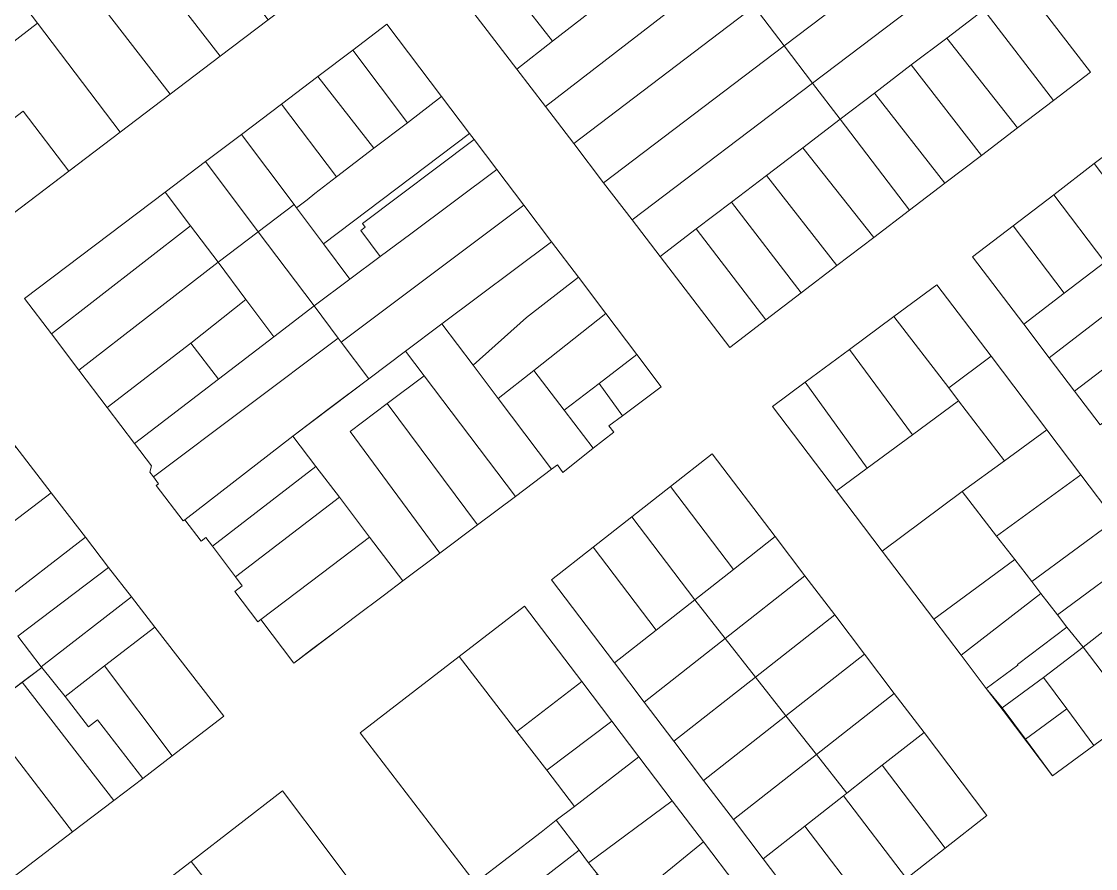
# Model space of a CAD drawing. Header units: metres. Extents: x 3873 to 16340, y -5213 to 3289.
# Drawn here: x 4145.4 to 4429, y 757.2 to 981 of the extents above; entities that cross this region are included whole.
import ezdxf

# ---------------------------------------------------------------- set-up
doc = ezdxf.new("R2010")
doc.units = ezdxf.units.M
doc.layers.add('CONTEXTO-MANZANAS', color=8, linetype='Continuous', lineweight=0, plot=False)
doc.layers.add('CONTEXTO-PARCELAS', color=9, linetype='Continuous', lineweight=0, plot=False)

msp = doc.modelspace()

# ---------------------------------------------------------------- linework, layer by layer
at = {"layer": 'CONTEXTO-MANZANAS'}
for points in [[(4167.75, 1077.2), (4175.29, 1067.35), (4187.04, 1051.95), (4192.38, 1044.98), (4197.85, 1037.82), (4229.75, 996.04), (4219.91, 988.57), (4210.5, 981.42), (4197.85, 971.79), (4184.66, 961.76), (4171.41, 951.7), (4134.25, 923.51)], [(4409.35, 991.51), (4427.72, 967.57), (4417.97, 960.13), (4408.44, 952.88), (4398.88, 945.6), (4389.25, 938.26), (4379.91, 931.1), (4370.47, 923.88), (4360.75, 916.48), (4351.28, 909.26), (4341.95, 902.13), (4332.41, 894.85), (4314.03, 918.88), (4306.63, 928.57), (4299.13, 938.38), (4291.22, 948.76), (4283.78, 958.48), (4276.19, 968.42), (4257.88, 992.35)], [(4241.88, 980.23), (4256.32, 961.17), (4263.72, 951.38), (4264.91, 949.79), (4270.91, 941.85), (4278.07, 932.42), (4285.38, 922.76), (4292.47, 913.38), (4299.72, 903.79), (4307.91, 892.98), (4314.35, 884.48), (4304.13, 876.79), (4300.53, 874.1), (4301.82, 872.45), (4296.35, 868.23), (4288.38, 861.82), (4286.94, 863.88), (4285.38, 862.7), (4275.82, 855.51), (4265.85, 848.01), (4255.88, 840.51), (4246.1, 833.17), (4241.24, 829.51), (4233.25, 823.5), (4229.85, 820.95), (4221.97, 815.01), (4217.27, 811.47), (4208.63, 822.97), (4207.82, 822.35), (4201.72, 830.38), (4203.69, 831.88), (4201.94, 834.23), (4195.79, 842.35), (4194.07, 844.63), (4192.85, 843.7), (4188.5, 849.35), (4188.1, 849.04), (4180.94, 858.38), (4181.57, 858.85), (4180.22, 860.63), (4179.25, 861.88), (4179.69, 863.54), (4175.22, 869.45), (4167.97, 879.01), (4160.53, 888.84), (4153.29, 898.41), (4146.19, 907.79), (4183.32, 935.92), (4193.94, 943.95), (4203.44, 951.13), (4214.04, 959.17), (4223.63, 966.45), (4232.85, 973.42), (4241.88, 980.23)], [(4430.22, 874.42), (4423.5, 883.26), (4416.78, 892.13), (4410.07, 901.01), (4396.57, 918.79), (4407.28, 927.01), (4418, 935.2), (4428.72, 943.42), (4439.32, 951.51)], [(4387.16, 911.38), (4401.44, 892.54), (4416.16, 873.13), (4425.19, 861.23), (4434.25, 849.26), (4440.94, 840.42), (4447.66, 831.57), (4461.13, 813.76), (4450.57, 805.95), (4439.41, 797.7), (4428.57, 789.7), (4417.69, 781.67), (4404.6, 798.95), (4400.18, 804.77), (4393.52, 813.56), (4386.35, 823.04), (4372.72, 841.04), (4360.63, 856.98), (4343.72, 879.29), (4352.32, 885.67), (4364.03, 894.35), (4375.78, 903.07), (4387.16, 911.38)], [(4110.24, 880.33), (4125.65, 892.2), (4143.87, 868.56), (4153.22, 856.45), (4162.29, 844.73), (4168.33, 836.75), (4174.47, 828.95), (4180.63, 820.98), (4198.79, 797.45), (4185.13, 786.92), (4177.38, 780.95), (4169.75, 775.13), (4158.88, 766.92), (4143.1, 754.85)], [(4327.79, 866.78), (4344.42, 844.88), (4352.28, 834.53), (4360.15, 824.17), (4368.01, 813.82), (4375.88, 803.46), (4383.74, 793.11), (4400.37, 771.21), (4389.36, 762.56), (4379.14, 754.53), (4368.91, 746.5), (4357.9, 737.85), (4341.27, 759.76), (4333.4, 770.11), (4325.54, 780.47), (4317.67, 790.82), (4309.81, 801.17), (4301.95, 811.53), (4285.32, 833.43), (4296.33, 842.08), (4306.55, 850.1), (4316.78, 858.13), (4327.79, 866.78)], [(4278.22, 826.54), (4293.35, 806.6), (4301.32, 796.1), (4308.44, 786.7), (4317.25, 775.1), (4325.5, 764.2), (4334.07, 752.92), (4350.75, 730.92), (4339.66, 722.35), (4307.85, 697.82), (4301.57, 706.04), (4296.25, 712.95), (4290.78, 720.04), (4282.28, 731.17), (4275.82, 739.57), (4271.28, 745.49), (4265.22, 753.39), (4234.82, 793.04), (4260.94, 813.2), (4278.22, 826.54)], [(4190.22, 759.07), (4214.35, 777.7), (4226.38, 761.7), (4232.38, 753.7)], [(4178.04, 749.7), (4190.22, 759.07)]]:
    msp.add_lwpolyline(points, dxfattribs=at)
at = {"layer": 'CONTEXTO-PARCELAS'}
for points in [[(4197.85, 971.79), (4165.57, 1013.54), (4178.75, 1023.48), (4210.5, 981.42), (4197.85, 971.79)], [(4197.85, 971.79), (4165.57, 1013.54), (4178.75, 1023.48), (4210.5, 981.42), (4197.85, 971.79)], [(4346.78, 974.54), (4338.88, 984.92), (4386.47, 1021.23), (4394.53, 1010.76), (4346.78, 974.54)], [(4346.78, 974.54), (4338.88, 984.92), (4386.47, 1021.23), (4394.53, 1010.76), (4346.78, 974.54)], [(4153.82, 1004.73), (4165.57, 1013.54), (4197.85, 971.79), (4184.66, 961.76), (4152.32, 1003.6), (4153.82, 1004.73)], [(4153.82, 1004.73), (4165.57, 1013.54), (4197.85, 971.79), (4184.66, 961.76), (4152.32, 1003.6), (4153.82, 1004.73)], [(4346.78, 974.54), (4394.53, 1010.76), (4402.1, 1000.95), (4354.28, 964.7), (4346.78, 974.54)], [(4346.78, 974.54), (4394.53, 1010.76), (4402.1, 1000.95), (4354.28, 964.7), (4346.78, 974.54)], [(4267.16, 999.45), (4277, 1006.95), (4295.28, 983.26), (4285.63, 975.76), (4267.16, 999.45)], [(4267.16, 999.45), (4277, 1006.95), (4295.28, 983.26), (4285.63, 975.76), (4267.16, 999.45)], [(4285.63, 975.76), (4295.28, 983.26), (4304.66, 990.57), (4313.94, 997.6), (4323.47, 1004.82), (4331.1, 995.13), (4283.78, 958.48), (4276.19, 968.42), (4285.63, 975.76)], [(4285.63, 975.76), (4295.28, 983.26), (4304.66, 990.57), (4313.94, 997.6), (4323.47, 1004.82), (4331.1, 995.13), (4283.78, 958.48), (4276.19, 968.42), (4285.63, 975.76)], [(4139.5, 993.88), (4152.32, 1003.6), (4184.66, 961.76), (4171.41, 951.7), (4149.6, 980.54), (4145.15, 986.42), (4139.5, 993.88)], [(4139.5, 993.88), (4152.32, 1003.6), (4184.66, 961.76), (4171.41, 951.7), (4149.6, 980.54), (4145.15, 986.42), (4139.5, 993.88)], [(4257.88, 992.35), (4267.16, 999.45), (4285.63, 975.76), (4276.19, 968.42), (4257.88, 992.35)], [(4257.88, 992.35), (4267.16, 999.45), (4285.63, 975.76), (4276.19, 968.42), (4257.88, 992.35)], [(4402.1, 1000.95), (4409.35, 991.51), (4399.53, 984.04), (4389.75, 976.6), (4380.35, 969.48), (4370.63, 962.04), (4361.6, 955.13), (4354.28, 964.7), (4402.1, 1000.95)], [(4402.1, 1000.95), (4409.35, 991.51), (4399.53, 984.04), (4389.75, 976.6), (4380.35, 969.48), (4370.63, 962.04), (4361.6, 955.13), (4354.28, 964.7), (4402.1, 1000.95)], [(4283.78, 958.48), (4331.1, 995.13), (4338.88, 984.92), (4291.22, 948.76), (4283.78, 958.48)], [(4283.78, 958.48), (4331.1, 995.13), (4338.88, 984.92), (4291.22, 948.76), (4283.78, 958.48)], [(4399.53, 984.04), (4409.35, 991.51), (4427.72, 967.57), (4417.97, 960.13), (4399.53, 984.04)], [(4399.53, 984.04), (4409.35, 991.51), (4427.72, 967.57), (4417.97, 960.13), (4399.53, 984.04)], [(4132.01, 976.36), (4145.15, 986.42), (4149.6, 980.54), (4112.5, 951.95), (4107.52, 958.46), (4121.78, 969.62), (4131.49, 977.05), (4132.01, 976.36)], [(4132.01, 976.36), (4145.15, 986.42), (4149.6, 980.54), (4112.5, 951.95), (4107.52, 958.46), (4121.78, 969.62), (4131.49, 977.05), (4132.01, 976.36)], [(4299.13, 938.38), (4291.22, 948.76), (4338.88, 984.92), (4346.78, 974.54), (4299.13, 938.38)], [(4299.13, 938.38), (4291.22, 948.76), (4338.88, 984.92), (4346.78, 974.54), (4299.13, 938.38)], [(4408.44, 952.88), (4389.75, 976.6), (4399.53, 984.04), (4417.97, 960.13), (4408.44, 952.88)], [(4408.44, 952.88), (4389.75, 976.6), (4399.53, 984.04), (4417.97, 960.13), (4408.44, 952.88)], [(4122.22, 939.24), (4112.5, 951.95), (4149.6, 980.54), (4171.41, 951.7), (4157.87, 941.42), (4145.83, 957.29), (4122.22, 939.24)], [(4122.22, 939.24), (4112.5, 951.95), (4149.6, 980.54), (4171.41, 951.7), (4157.87, 941.42), (4145.83, 957.29), (4122.22, 939.24)], [(4247.28, 954.23), (4232.85, 973.42), (4241.88, 980.23), (4256.32, 961.17), (4247.28, 954.23)], [(4247.28, 954.23), (4232.85, 973.42), (4241.88, 980.23), (4256.32, 961.17), (4247.28, 954.23)], [(4247.28, 954.23), (4232.85, 973.42), (4241.88, 980.23), (4256.32, 961.17), (4247.28, 954.23)], [(4398.88, 945.6), (4380.35, 969.48), (4389.75, 976.6), (4408.44, 952.88), (4398.88, 945.6)], [(4398.88, 945.6), (4380.35, 969.48), (4389.75, 976.6), (4408.44, 952.88), (4398.88, 945.6)], [(4238.44, 947.48), (4223.63, 966.45), (4232.85, 973.42), (4247.28, 954.23), (4238.44, 947.48)], [(4238.44, 947.48), (4223.63, 966.45), (4232.85, 973.42), (4247.28, 954.23), (4238.44, 947.48)], [(4238.44, 947.48), (4223.63, 966.45), (4232.85, 973.42), (4247.28, 954.23), (4238.44, 947.48)], [(4299.13, 938.38), (4346.78, 974.54), (4354.28, 964.7), (4306.63, 928.57), (4299.13, 938.38)], [(4299.13, 938.38), (4346.78, 974.54), (4354.28, 964.7), (4306.63, 928.57), (4299.13, 938.38)], [(4389.25, 938.26), (4370.63, 962.04), (4380.35, 969.48), (4398.88, 945.6), (4389.25, 938.26)], [(4389.25, 938.26), (4370.63, 962.04), (4380.35, 969.48), (4398.88, 945.6), (4389.25, 938.26)], [(4228.57, 939.92), (4214.04, 959.17), (4223.63, 966.45), (4238.44, 947.48), (4228.57, 939.92)], [(4228.57, 939.92), (4214.04, 959.17), (4223.63, 966.45), (4238.44, 947.48), (4228.57, 939.92)], [(4228.57, 939.92), (4214.04, 959.17), (4223.63, 966.45), (4238.44, 947.48), (4228.57, 939.92)], [(4306.63, 928.57), (4354.28, 964.7), (4361.6, 955.13), (4351.69, 947.6), (4342.1, 940.29), (4332.88, 933.26), (4323.58, 926.17), (4314.03, 918.88), (4306.63, 928.57)], [(4306.63, 928.57), (4354.28, 964.7), (4361.6, 955.13), (4351.69, 947.6), (4342.1, 940.29), (4332.88, 933.26), (4323.58, 926.17), (4314.03, 918.88), (4306.63, 928.57)], [(4361.6, 955.13), (4370.63, 962.04), (4389.25, 938.26), (4379.91, 931.1), (4361.6, 955.13)], [(4361.6, 955.13), (4370.63, 962.04), (4389.25, 938.26), (4379.91, 931.1), (4361.6, 955.13)], [(4217.97, 931.76), (4217.35, 932.6), (4203.44, 951.13), (4214.04, 959.17), (4228.57, 939.92), (4222.88, 935.57), (4220.79, 933.88), (4217.97, 931.76)], [(4217.97, 931.76), (4217.35, 932.6), (4203.44, 951.13), (4214.04, 959.17), (4228.57, 939.92), (4222.88, 935.57), (4220.79, 933.88), (4217.97, 931.76)], [(4217.97, 931.76), (4217.35, 932.6), (4203.44, 951.13), (4214.04, 959.17), (4228.57, 939.92), (4222.88, 935.57), (4220.79, 933.88), (4217.97, 931.76)], [(4228.57, 939.92), (4238.44, 947.48), (4247.28, 954.23), (4256.32, 961.17), (4263.72, 951.38), (4225.1, 922.26), (4217.97, 931.76), (4220.79, 933.88), (4222.88, 935.57), (4228.57, 939.92)], [(4228.57, 939.92), (4238.44, 947.48), (4247.28, 954.23), (4256.32, 961.17), (4263.72, 951.38), (4225.1, 922.26), (4217.97, 931.76), (4220.79, 933.88), (4222.88, 935.57), (4228.57, 939.92)], [(4228.57, 939.92), (4238.44, 947.48), (4247.28, 954.23), (4256.32, 961.17), (4263.72, 951.38), (4225.1, 922.26), (4217.97, 931.76), (4220.79, 933.88), (4222.88, 935.57), (4228.57, 939.92)], [(4145.83, 957.29), (4157.87, 941.42), (4134.25, 923.51), (4122.22, 939.24), (4145.83, 957.29)], [(4145.83, 957.29), (4157.87, 941.42), (4134.25, 923.51), (4122.22, 939.24), (4145.83, 957.29)], [(4351.69, 947.6), (4361.6, 955.13), (4379.91, 931.1), (4370.47, 923.88), (4351.69, 947.6)], [(4351.69, 947.6), (4361.6, 955.13), (4379.91, 931.1), (4370.47, 923.88), (4351.69, 947.6)], [(4207.85, 925.42), (4193.94, 943.95), (4203.44, 951.13), (4217.35, 932.6), (4207.85, 925.42)], [(4207.85, 925.42), (4193.94, 943.95), (4203.44, 951.13), (4217.35, 932.6), (4207.85, 925.42)], [(4207.85, 925.42), (4193.94, 943.95), (4203.44, 951.13), (4217.35, 932.6), (4207.85, 925.42)], [(4225.1, 922.26), (4263.72, 951.38), (4264.91, 949.79), (4235.44, 927.57), (4236.13, 926.63), (4234.97, 925.76), (4240.1, 918.88), (4232.1, 912.88), (4225.1, 922.26)], [(4225.1, 922.26), (4263.72, 951.38), (4264.91, 949.79), (4235.44, 927.57), (4236.13, 926.63), (4234.97, 925.76), (4240.1, 918.88), (4232.1, 912.88), (4225.1, 922.26)], [(4225.1, 922.26), (4263.72, 951.38), (4264.91, 949.79), (4235.44, 927.57), (4236.13, 926.63), (4234.97, 925.76), (4240.1, 918.88), (4232.1, 912.88), (4225.1, 922.26)], [(4428.72, 943.42), (4439.32, 951.51), (4452.75, 933.67), (4442.22, 925.6), (4428.72, 943.42)], [(4428.72, 943.42), (4439.32, 951.51), (4452.75, 933.67), (4442.22, 925.6), (4428.72, 943.42)], [(4428.72, 943.42), (4439.32, 951.51), (4452.75, 933.67), (4442.22, 925.6), (4428.72, 943.42)], [(4236.13, 926.63), (4235.44, 927.57), (4264.91, 949.79), (4270.91, 941.85), (4248.16, 924.88), (4240.1, 918.88), (4234.97, 925.76), (4236.13, 926.63)], [(4236.13, 926.63), (4235.44, 927.57), (4264.91, 949.79), (4270.91, 941.85), (4248.16, 924.88), (4240.1, 918.88), (4234.97, 925.76), (4236.13, 926.63)], [(4236.13, 926.63), (4235.44, 927.57), (4264.91, 949.79), (4270.91, 941.85), (4248.16, 924.88), (4240.1, 918.88), (4234.97, 925.76), (4236.13, 926.63)], [(4342.1, 940.29), (4351.69, 947.6), (4370.47, 923.88), (4360.75, 916.48), (4342.1, 940.29)], [(4342.1, 940.29), (4351.69, 947.6), (4370.47, 923.88), (4360.75, 916.48), (4342.1, 940.29)], [(4197.29, 917.42), (4190.05, 926.99), (4183.32, 935.92), (4193.94, 943.95), (4207.85, 925.42), (4197.29, 917.42)], [(4197.29, 917.42), (4190.05, 926.99), (4183.32, 935.92), (4193.94, 943.95), (4207.85, 925.42), (4197.29, 917.42)], [(4197.29, 917.42), (4190.05, 926.99), (4183.32, 935.92), (4193.94, 943.95), (4207.85, 925.42), (4197.29, 917.42)], [(4229.04, 897.29), (4222.63, 905.82), (4232.1, 912.88), (4240.1, 918.88), (4248.16, 924.88), (4270.91, 941.85), (4278.07, 932.42), (4229.82, 896.26), (4229.04, 897.29)], [(4229.04, 897.29), (4222.63, 905.82), (4232.1, 912.88), (4240.1, 918.88), (4248.16, 924.88), (4270.91, 941.85), (4278.07, 932.42), (4229.82, 896.26), (4229.04, 897.29)], [(4229.04, 897.29), (4222.63, 905.82), (4232.1, 912.88), (4240.1, 918.88), (4248.16, 924.88), (4270.91, 941.85), (4278.07, 932.42), (4229.82, 896.26), (4229.04, 897.29)], [(4418, 935.2), (4428.72, 943.42), (4442.22, 925.6), (4431.5, 917.38), (4418, 935.2)], [(4418, 935.2), (4428.72, 943.42), (4442.22, 925.6), (4431.5, 917.38), (4418, 935.2)], [(4418, 935.2), (4428.72, 943.42), (4442.22, 925.6), (4431.5, 917.38), (4418, 935.2)], [(4332.88, 933.26), (4342.1, 940.29), (4360.75, 916.48), (4351.28, 909.26), (4332.88, 933.26)], [(4332.88, 933.26), (4342.1, 940.29), (4360.75, 916.48), (4351.28, 909.26), (4332.88, 933.26)], [(4190.05, 926.99), (4153.29, 898.41), (4146.19, 907.79), (4183.32, 935.92), (4190.05, 926.99)], [(4190.05, 926.99), (4153.29, 898.41), (4146.19, 907.79), (4183.32, 935.92), (4190.05, 926.99)], [(4190.05, 926.99), (4153.29, 898.41), (4146.19, 907.79), (4183.32, 935.92), (4190.05, 926.99)], [(4323.58, 926.17), (4332.88, 933.26), (4351.28, 909.26), (4341.95, 902.13), (4323.58, 926.17)], [(4323.58, 926.17), (4332.88, 933.26), (4351.28, 909.26), (4341.95, 902.13), (4323.58, 926.17)], [(4407.28, 927.01), (4418, 935.2), (4431.5, 917.38), (4420.78, 909.2), (4407.28, 927.01)], [(4407.28, 927.01), (4418, 935.2), (4431.5, 917.38), (4420.78, 909.2), (4407.28, 927.01)], [(4407.28, 927.01), (4418, 935.2), (4431.5, 917.38), (4420.78, 909.2), (4407.28, 927.01)], [(4222.63, 905.82), (4207.85, 925.42), (4217.35, 932.6), (4217.97, 931.76), (4225.1, 922.26), (4232.1, 912.88), (4222.63, 905.82)], [(4222.63, 905.82), (4207.85, 925.42), (4217.35, 932.6), (4217.97, 931.76), (4225.1, 922.26), (4232.1, 912.88), (4222.63, 905.82)], [(4222.63, 905.82), (4207.85, 925.42), (4217.35, 932.6), (4217.97, 931.76), (4225.1, 922.26), (4232.1, 912.88), (4222.63, 905.82)], [(4285.38, 922.76), (4256.41, 901.07), (4246.82, 893.85), (4237.1, 886.57), (4229.82, 896.26), (4278.07, 932.42), (4285.38, 922.76)], [(4285.38, 922.76), (4256.41, 901.07), (4246.82, 893.85), (4237.1, 886.57), (4229.82, 896.26), (4278.07, 932.42), (4285.38, 922.76)], [(4285.38, 922.76), (4256.41, 901.07), (4246.82, 893.85), (4237.1, 886.57), (4229.82, 896.26), (4278.07, 932.42), (4285.38, 922.76)], [(4197.29, 917.42), (4160.53, 888.84), (4153.29, 898.41), (4190.05, 926.99), (4197.29, 917.42)], [(4197.29, 917.42), (4160.53, 888.84), (4153.29, 898.41), (4190.05, 926.99), (4197.29, 917.42)], [(4197.29, 917.42), (4160.53, 888.84), (4153.29, 898.41), (4190.05, 926.99), (4197.29, 917.42)], [(4212.03, 897.69), (4204.66, 907.55), (4197.29, 917.42), (4207.85, 925.42), (4222.63, 905.82), (4212.03, 897.69)], [(4212.03, 897.69), (4204.66, 907.55), (4197.29, 917.42), (4207.85, 925.42), (4222.63, 905.82), (4212.03, 897.69)], [(4212.03, 897.69), (4204.66, 907.55), (4197.29, 917.42), (4207.85, 925.42), (4222.63, 905.82), (4212.03, 897.69)], [(4314.03, 918.88), (4323.58, 926.17), (4341.95, 902.13), (4332.41, 894.85), (4314.03, 918.88)], [(4314.03, 918.88), (4323.58, 926.17), (4341.95, 902.13), (4332.41, 894.85), (4314.03, 918.88)], [(4396.57, 918.79), (4407.28, 927.01), (4420.78, 909.2), (4410.07, 901.01), (4396.57, 918.79)], [(4396.57, 918.79), (4407.28, 927.01), (4420.78, 909.2), (4410.07, 901.01), (4396.57, 918.79)], [(4396.57, 918.79), (4407.28, 927.01), (4420.78, 909.2), (4410.07, 901.01), (4396.57, 918.79)], [(4256.41, 901.07), (4285.38, 922.76), (4292.47, 913.38), (4278.75, 902.79), (4264.63, 890.2), (4256.41, 901.07)], [(4256.41, 901.07), (4285.38, 922.76), (4292.47, 913.38), (4278.75, 902.79), (4264.63, 890.2), (4256.41, 901.07)], [(4256.41, 901.07), (4285.38, 922.76), (4292.47, 913.38), (4278.75, 902.79), (4264.63, 890.2), (4256.41, 901.07)], [(4167.97, 879.01), (4160.53, 888.84), (4197.29, 917.42), (4204.66, 907.55), (4190.07, 895.95), (4167.97, 879.01)], [(4167.97, 879.01), (4160.53, 888.84), (4197.29, 917.42), (4204.66, 907.55), (4190.07, 895.95), (4167.97, 879.01)], [(4167.97, 879.01), (4160.53, 888.84), (4197.29, 917.42), (4204.66, 907.55), (4190.07, 895.95), (4167.97, 879.01)], [(4416.78, 892.13), (4410.07, 901.01), (4420.78, 909.2), (4431.5, 917.38), (4438.22, 908.54), (4416.78, 892.13)], [(4416.78, 892.13), (4410.07, 901.01), (4420.78, 909.2), (4431.5, 917.38), (4438.22, 908.54), (4416.78, 892.13)], [(4416.78, 892.13), (4410.07, 901.01), (4420.78, 909.2), (4431.5, 917.38), (4438.22, 908.54), (4416.78, 892.13)], [(4271.28, 881.35), (4264.63, 890.2), (4278.75, 902.79), (4292.47, 913.38), (4299.72, 903.79), (4280.69, 888.76), (4271.28, 881.35)], [(4271.28, 881.35), (4264.63, 890.2), (4278.75, 902.79), (4292.47, 913.38), (4299.72, 903.79), (4280.69, 888.76), (4271.28, 881.35)], [(4271.28, 881.35), (4264.63, 890.2), (4278.75, 902.79), (4292.47, 913.38), (4299.72, 903.79), (4280.69, 888.76), (4271.28, 881.35)], [(4375.78, 903.07), (4387.16, 911.38), (4401.44, 892.54), (4390.25, 884.2), (4375.78, 903.07)], [(4375.78, 903.07), (4387.16, 911.38), (4401.44, 892.54), (4390.25, 884.2), (4375.78, 903.07)], [(4416.78, 892.13), (4438.22, 908.54), (4444.94, 899.67), (4423.5, 883.26), (4416.78, 892.13)], [(4416.78, 892.13), (4438.22, 908.54), (4444.94, 899.67), (4423.5, 883.26), (4416.78, 892.13)], [(4416.78, 892.13), (4438.22, 908.54), (4444.94, 899.67), (4423.5, 883.26), (4416.78, 892.13)], [(4180.22, 860.63), (4179.25, 861.88), (4179.69, 863.54), (4175.22, 869.45), (4197.44, 886.48), (4212.03, 897.69), (4222.63, 905.82), (4229.04, 897.29), (4180.22, 860.63)], [(4180.22, 860.63), (4179.25, 861.88), (4179.69, 863.54), (4175.22, 869.45), (4197.44, 886.48), (4212.03, 897.69), (4222.63, 905.82), (4229.04, 897.29), (4180.22, 860.63)], [(4180.22, 860.63), (4179.25, 861.88), (4179.69, 863.54), (4175.22, 869.45), (4197.44, 886.48), (4212.03, 897.69), (4222.63, 905.82), (4229.04, 897.29), (4180.22, 860.63)], [(4190.07, 895.95), (4204.66, 907.55), (4212.03, 897.69), (4197.44, 886.48), (4190.07, 895.95)], [(4190.07, 895.95), (4204.66, 907.55), (4212.03, 897.69), (4197.44, 886.48), (4190.07, 895.95)], [(4190.07, 895.95), (4204.66, 907.55), (4212.03, 897.69), (4197.44, 886.48), (4190.07, 895.95)], [(4288.69, 878.29), (4280.69, 888.76), (4299.72, 903.79), (4307.91, 892.98), (4297.94, 885.35), (4288.69, 878.29)], [(4288.69, 878.29), (4280.69, 888.76), (4299.72, 903.79), (4307.91, 892.98), (4297.94, 885.35), (4288.69, 878.29)], [(4288.69, 878.29), (4280.69, 888.76), (4299.72, 903.79), (4307.91, 892.98), (4297.94, 885.35), (4288.69, 878.29)], [(4380.69, 871.79), (4364.03, 894.35), (4375.78, 903.07), (4390.25, 884.2), (4392.88, 880.79), (4380.69, 871.79)], [(4380.69, 871.79), (4364.03, 894.35), (4375.78, 903.07), (4390.25, 884.2), (4392.88, 880.79), (4380.69, 871.79)], [(4251.69, 887.38), (4246.82, 893.85), (4256.41, 901.07), (4264.63, 890.2), (4271.28, 881.35), (4285.38, 862.7), (4275.82, 855.51), (4251.69, 887.38)], [(4251.69, 887.38), (4246.82, 893.85), (4256.41, 901.07), (4264.63, 890.2), (4271.28, 881.35), (4285.38, 862.7), (4275.82, 855.51), (4251.69, 887.38)], [(4251.69, 887.38), (4246.82, 893.85), (4256.41, 901.07), (4264.63, 890.2), (4271.28, 881.35), (4285.38, 862.7), (4275.82, 855.51), (4251.69, 887.38)], [(4423.5, 883.26), (4444.94, 899.67), (4451.66, 890.82), (4430.22, 874.42), (4423.5, 883.26)], [(4423.5, 883.26), (4444.94, 899.67), (4451.66, 890.82), (4430.22, 874.42), (4423.5, 883.26)], [(4423.5, 883.26), (4444.94, 899.67), (4451.66, 890.82), (4430.22, 874.42), (4423.5, 883.26)], [(4217.07, 871.38), (4188.5, 849.35), (4188.1, 849.04), (4180.94, 858.38), (4181.57, 858.85), (4180.22, 860.63), (4229.04, 897.29), (4229.82, 896.26), (4237.1, 886.57), (4226.6, 878.73), (4217.07, 871.38)], [(4217.07, 871.38), (4188.5, 849.35), (4188.1, 849.04), (4180.94, 858.38), (4181.57, 858.85), (4180.22, 860.63), (4229.04, 897.29), (4229.82, 896.26), (4237.1, 886.57), (4226.6, 878.73), (4217.07, 871.38)], [(4217.07, 871.38), (4188.5, 849.35), (4188.1, 849.04), (4180.94, 858.38), (4181.57, 858.85), (4180.22, 860.63), (4229.04, 897.29), (4229.82, 896.26), (4237.1, 886.57), (4226.6, 878.73), (4217.07, 871.38)], [(4167.97, 879.01), (4190.07, 895.95), (4197.44, 886.48), (4175.22, 869.45), (4167.97, 879.01)], [(4167.97, 879.01), (4190.07, 895.95), (4197.44, 886.48), (4175.22, 869.45), (4167.97, 879.01)], [(4167.97, 879.01), (4190.07, 895.95), (4197.44, 886.48), (4175.22, 869.45), (4167.97, 879.01)], [(4229.32, 855.26), (4223.13, 863.42), (4217.07, 871.38), (4237.1, 886.57), (4246.82, 893.85), (4251.69, 887.38), (4241.96, 880.03), (4232.22, 872.67), (4255.88, 840.51), (4246.1, 833.17), (4237.28, 844.76), (4229.32, 855.26)], [(4229.32, 855.26), (4223.13, 863.42), (4217.07, 871.38), (4237.1, 886.57), (4246.82, 893.85), (4251.69, 887.38), (4241.96, 880.03), (4232.22, 872.67), (4255.88, 840.51), (4246.1, 833.17), (4237.28, 844.76), (4229.32, 855.26)], [(4229.32, 855.26), (4223.13, 863.42), (4217.07, 871.38), (4237.1, 886.57), (4246.82, 893.85), (4251.69, 887.38), (4241.96, 880.03), (4232.22, 872.67), (4255.88, 840.51), (4246.1, 833.17), (4237.28, 844.76), (4229.32, 855.26)], [(4368.72, 862.95), (4352.32, 885.67), (4364.03, 894.35), (4380.69, 871.79), (4368.72, 862.95)], [(4368.72, 862.95), (4352.32, 885.67), (4364.03, 894.35), (4380.69, 871.79), (4368.72, 862.95)], [(4297.94, 885.35), (4307.91, 892.98), (4314.35, 884.48), (4304.13, 876.79), (4297.94, 885.35)], [(4297.94, 885.35), (4307.91, 892.98), (4314.35, 884.48), (4304.13, 876.79), (4297.94, 885.35)], [(4297.94, 885.35), (4307.91, 892.98), (4314.35, 884.48), (4304.13, 876.79), (4297.94, 885.35)], [(4405.03, 864.92), (4392.88, 880.79), (4390.25, 884.2), (4401.44, 892.54), (4416.16, 873.13), (4405.03, 864.92)], [(4405.03, 864.92), (4392.88, 880.79), (4390.25, 884.2), (4401.44, 892.54), (4416.16, 873.13), (4405.03, 864.92)], [(4271.28, 881.35), (4280.69, 888.76), (4288.69, 878.29), (4296.35, 868.23), (4288.38, 861.82), (4286.94, 863.88), (4285.38, 862.7), (4271.28, 881.35)], [(4271.28, 881.35), (4280.69, 888.76), (4288.69, 878.29), (4296.35, 868.23), (4288.38, 861.82), (4286.94, 863.88), (4285.38, 862.7), (4271.28, 881.35)], [(4271.28, 881.35), (4280.69, 888.76), (4288.69, 878.29), (4296.35, 868.23), (4288.38, 861.82), (4286.94, 863.88), (4285.38, 862.7), (4271.28, 881.35)], [(4265.85, 848.01), (4241.96, 880.03), (4251.69, 887.38), (4275.82, 855.51), (4265.85, 848.01)], [(4265.85, 848.01), (4241.96, 880.03), (4251.69, 887.38), (4275.82, 855.51), (4265.85, 848.01)], [(4265.85, 848.01), (4241.96, 880.03), (4251.69, 887.38), (4275.82, 855.51), (4265.85, 848.01)], [(4288.69, 878.29), (4297.94, 885.35), (4304.13, 876.79), (4300.53, 874.1), (4301.82, 872.45), (4296.35, 868.23), (4288.69, 878.29)], [(4288.69, 878.29), (4297.94, 885.35), (4304.13, 876.79), (4300.53, 874.1), (4301.82, 872.45), (4296.35, 868.23), (4288.69, 878.29)], [(4288.69, 878.29), (4297.94, 885.35), (4304.13, 876.79), (4300.53, 874.1), (4301.82, 872.45), (4296.35, 868.23), (4288.69, 878.29)], [(4343.72, 879.29), (4352.32, 885.67), (4368.72, 862.95), (4360.63, 856.98), (4343.72, 879.29)], [(4343.72, 879.29), (4352.32, 885.67), (4368.72, 862.95), (4360.63, 856.98), (4343.72, 879.29)], [(4255.88, 840.51), (4232.22, 872.67), (4241.96, 880.03), (4265.85, 848.01), (4255.88, 840.51)], [(4255.88, 840.51), (4232.22, 872.67), (4241.96, 880.03), (4265.85, 848.01), (4255.88, 840.51)], [(4255.88, 840.51), (4232.22, 872.67), (4241.96, 880.03), (4265.85, 848.01), (4255.88, 840.51)], [(4392.88, 880.79), (4405.03, 864.92), (4393.85, 856.79), (4372.72, 841.04), (4360.63, 856.98), (4368.72, 862.95), (4380.69, 871.79), (4392.88, 880.79)], [(4392.88, 880.79), (4405.03, 864.92), (4393.85, 856.79), (4372.72, 841.04), (4360.63, 856.98), (4368.72, 862.95), (4380.69, 871.79), (4392.88, 880.79)], [(4195.79, 842.35), (4194.07, 844.63), (4192.85, 843.7), (4188.5, 849.35), (4217.07, 871.38), (4223.13, 863.42), (4195.79, 842.35)], [(4195.79, 842.35), (4194.07, 844.63), (4192.85, 843.7), (4188.5, 849.35), (4217.07, 871.38), (4223.13, 863.42), (4195.79, 842.35)], [(4195.79, 842.35), (4194.07, 844.63), (4192.85, 843.7), (4188.5, 849.35), (4217.07, 871.38), (4223.13, 863.42), (4195.79, 842.35)], [(4393.85, 856.79), (4405.03, 864.92), (4416.16, 873.13), (4425.19, 861.23), (4402.91, 845.01), (4393.85, 856.79)], [(4393.85, 856.79), (4405.03, 864.92), (4416.16, 873.13), (4425.19, 861.23), (4402.91, 845.01), (4393.85, 856.79)], [(4143.87, 868.56), (4153.22, 856.45), (4129.34, 838.26), (4120.23, 850.08), (4143.87, 868.56)], [(4143.87, 868.56), (4153.22, 856.45), (4129.34, 838.26), (4120.23, 850.08), (4143.87, 868.56)], [(4327.79, 866.78), (4344.42, 844.88), (4333.41, 836.23), (4316.78, 858.13), (4327.79, 866.78)], [(4327.79, 866.78), (4344.42, 844.88), (4333.41, 836.23), (4316.78, 858.13), (4327.79, 866.78)], [(4327.79, 866.78), (4344.42, 844.88), (4333.41, 836.23), (4316.78, 858.13), (4327.79, 866.78)], [(4195.79, 842.35), (4223.13, 863.42), (4229.32, 855.26), (4201.94, 834.23), (4195.79, 842.35)], [(4195.79, 842.35), (4223.13, 863.42), (4229.32, 855.26), (4201.94, 834.23), (4195.79, 842.35)], [(4195.79, 842.35), (4223.13, 863.42), (4229.32, 855.26), (4201.94, 834.23), (4195.79, 842.35)], [(4402.91, 845.01), (4425.19, 861.23), (4434.25, 849.26), (4412.19, 833.01), (4407.69, 838.82), (4402.91, 845.01)], [(4402.91, 845.01), (4425.19, 861.23), (4434.25, 849.26), (4412.19, 833.01), (4407.69, 838.82), (4402.91, 845.01)], [(4316.78, 858.13), (4333.41, 836.23), (4323.19, 828.2), (4306.55, 850.1), (4316.78, 858.13)], [(4316.78, 858.13), (4333.41, 836.23), (4323.19, 828.2), (4306.55, 850.1), (4316.78, 858.13)], [(4316.78, 858.13), (4333.41, 836.23), (4323.19, 828.2), (4306.55, 850.1), (4316.78, 858.13)], [(4393.85, 856.79), (4402.91, 845.01), (4407.69, 838.82), (4386.35, 823.04), (4372.72, 841.04), (4393.85, 856.79)], [(4393.85, 856.79), (4402.91, 845.01), (4407.69, 838.82), (4386.35, 823.04), (4372.72, 841.04), (4393.85, 856.79)], [(4162.29, 844.73), (4138.52, 826.41), (4123.72, 815.26), (4105.76, 838.76), (4120.23, 850.08), (4129.34, 838.26), (4153.22, 856.45), (4162.29, 844.73)], [(4162.29, 844.73), (4138.52, 826.41), (4123.72, 815.26), (4105.76, 838.76), (4120.23, 850.08), (4129.34, 838.26), (4153.22, 856.45), (4162.29, 844.73)], [(4201.72, 830.38), (4203.69, 831.88), (4201.94, 834.23), (4229.32, 855.26), (4237.28, 844.76), (4232.51, 841.13), (4224.55, 835.07), (4208.63, 822.97), (4207.82, 822.35), (4201.72, 830.38)], [(4201.72, 830.38), (4203.69, 831.88), (4201.94, 834.23), (4229.32, 855.26), (4237.28, 844.76), (4232.51, 841.13), (4224.55, 835.07), (4208.63, 822.97), (4207.82, 822.35), (4201.72, 830.38)], [(4201.72, 830.38), (4203.69, 831.88), (4201.94, 834.23), (4229.32, 855.26), (4237.28, 844.76), (4232.51, 841.13), (4224.55, 835.07), (4208.63, 822.97), (4207.82, 822.35), (4201.72, 830.38)], [(4306.55, 850.1), (4323.19, 828.2), (4312.96, 820.17), (4296.33, 842.08), (4306.55, 850.1)], [(4306.55, 850.1), (4323.19, 828.2), (4312.96, 820.17), (4296.33, 842.08), (4306.55, 850.1)], [(4306.55, 850.1), (4323.19, 828.2), (4312.96, 820.17), (4296.33, 842.08), (4306.55, 850.1)], [(4418.97, 824.2), (4414.6, 829.88), (4412.19, 833.01), (4434.25, 849.26), (4440.94, 840.42), (4418.97, 824.2)], [(4418.97, 824.2), (4414.6, 829.88), (4412.19, 833.01), (4434.25, 849.26), (4440.94, 840.42), (4418.97, 824.2)], [(4162.29, 844.73), (4168.33, 836.75), (4144.44, 818.6), (4150.6, 810.47), (4150.74, 810.3), (4134.76, 798.25), (4122.55, 814.37), (4123.72, 815.26), (4138.52, 826.41), (4162.29, 844.73)], [(4162.29, 844.73), (4168.33, 836.75), (4144.44, 818.6), (4150.6, 810.47), (4150.74, 810.3), (4134.76, 798.25), (4122.55, 814.37), (4123.72, 815.26), (4138.52, 826.41), (4162.29, 844.73)], [(4208.63, 822.97), (4224.55, 835.07), (4232.51, 841.13), (4237.28, 844.76), (4246.1, 833.17), (4241.24, 829.51), (4233.25, 823.5), (4229.85, 820.95), (4217.27, 811.47), (4208.63, 822.97)], [(4208.63, 822.97), (4224.55, 835.07), (4232.51, 841.13), (4237.28, 844.76), (4246.1, 833.17), (4241.24, 829.51), (4233.25, 823.5), (4229.85, 820.95), (4217.27, 811.47), (4208.63, 822.97)], [(4208.63, 822.97), (4224.55, 835.07), (4232.51, 841.13), (4237.28, 844.76), (4246.1, 833.17), (4241.24, 829.51), (4233.25, 823.5), (4229.85, 820.95), (4217.27, 811.47), (4208.63, 822.97)], [(4352.28, 834.53), (4331.21, 817.98), (4323.19, 828.2), (4333.41, 836.23), (4344.42, 844.88), (4352.28, 834.53)], [(4352.28, 834.53), (4331.21, 817.98), (4323.19, 828.2), (4333.41, 836.23), (4344.42, 844.88), (4352.28, 834.53)], [(4352.28, 834.53), (4331.21, 817.98), (4323.19, 828.2), (4333.41, 836.23), (4344.42, 844.88), (4352.28, 834.53)], [(4296.33, 842.08), (4312.96, 820.17), (4301.95, 811.53), (4285.32, 833.43), (4296.33, 842.08)], [(4296.33, 842.08), (4312.96, 820.17), (4301.95, 811.53), (4285.32, 833.43), (4296.33, 842.08)], [(4296.33, 842.08), (4312.96, 820.17), (4301.95, 811.53), (4285.32, 833.43), (4296.33, 842.08)], [(4418.97, 824.2), (4440.94, 840.42), (4447.25, 832.25), (4436.95, 824.41), (4425.75, 815.71), (4421.5, 820.92), (4418.97, 824.2)], [(4418.97, 824.2), (4440.94, 840.42), (4447.25, 832.25), (4436.95, 824.41), (4425.75, 815.71), (4421.5, 820.92), (4418.97, 824.2)], [(4393.52, 813.56), (4386.35, 823.04), (4407.69, 838.82), (4412.19, 833.01), (4414.6, 829.88), (4393.52, 813.56)], [(4393.52, 813.56), (4386.35, 823.04), (4407.69, 838.82), (4412.19, 833.01), (4414.6, 829.88), (4393.52, 813.56)], [(4168.33, 836.75), (4174.47, 828.95), (4150.6, 810.47), (4144.44, 818.6), (4168.33, 836.75)], [(4168.33, 836.75), (4174.47, 828.95), (4150.6, 810.47), (4144.44, 818.6), (4168.33, 836.75)], [(4360.15, 824.17), (4339.24, 807.75), (4331.21, 817.98), (4352.28, 834.53), (4360.15, 824.17)], [(4360.15, 824.17), (4339.24, 807.75), (4331.21, 817.98), (4352.28, 834.53), (4360.15, 824.17)], [(4360.15, 824.17), (4339.24, 807.75), (4331.21, 817.98), (4352.28, 834.53), (4360.15, 824.17)], [(4180.63, 820.98), (4167.32, 810.7), (4156.94, 802.63), (4150.74, 810.3), (4150.6, 810.47), (4174.47, 828.95), (4180.63, 820.98)], [(4180.63, 820.98), (4167.32, 810.7), (4156.94, 802.63), (4150.74, 810.3), (4150.6, 810.47), (4174.47, 828.95), (4180.63, 820.98)], [(4421.5, 820.92), (4408.44, 811.05), (4408.53, 810.92), (4400.18, 804.77), (4393.52, 813.56), (4414.6, 829.88), (4418.97, 824.2), (4421.5, 820.92)], [(4421.5, 820.92), (4408.44, 811.05), (4408.53, 810.92), (4400.18, 804.77), (4393.52, 813.56), (4414.6, 829.88), (4418.97, 824.2), (4421.5, 820.92)], [(4276.19, 793.42), (4260.94, 813.2), (4278.22, 826.54), (4293.35, 806.6), (4276.19, 793.42)], [(4276.19, 793.42), (4260.94, 813.2), (4278.22, 826.54), (4293.35, 806.6), (4276.19, 793.42)], [(4276.19, 793.42), (4260.94, 813.2), (4278.22, 826.54), (4293.35, 806.6), (4276.19, 793.42)], [(4301.95, 811.53), (4312.96, 820.17), (4323.19, 828.2), (4331.21, 817.98), (4309.81, 801.17), (4301.95, 811.53)], [(4301.95, 811.53), (4312.96, 820.17), (4323.19, 828.2), (4331.21, 817.98), (4309.81, 801.17), (4301.95, 811.53)], [(4301.95, 811.53), (4312.96, 820.17), (4323.19, 828.2), (4331.21, 817.98), (4309.81, 801.17), (4301.95, 811.53)], [(4368.01, 813.82), (4347.27, 797.53), (4339.24, 807.75), (4360.15, 824.17), (4368.01, 813.82)], [(4368.01, 813.82), (4347.27, 797.53), (4339.24, 807.75), (4360.15, 824.17), (4368.01, 813.82)], [(4368.01, 813.82), (4347.27, 797.53), (4339.24, 807.75), (4360.15, 824.17), (4368.01, 813.82)], [(4439.41, 797.7), (4425.75, 815.71), (4436.95, 824.41), (4450.57, 805.95), (4439.41, 797.7)], [(4439.41, 797.7), (4425.75, 815.71), (4436.95, 824.41), (4450.57, 805.95), (4439.41, 797.7)], [(4167.32, 810.7), (4180.63, 820.98), (4198.79, 797.45), (4185.13, 786.92), (4167.32, 810.7)], [(4167.32, 810.7), (4180.63, 820.98), (4198.79, 797.45), (4185.13, 786.92), (4167.32, 810.7)], [(4425.75, 815.71), (4415.28, 807.65), (4404.42, 799.63), (4400.18, 804.77), (4408.53, 810.92), (4408.44, 811.05), (4421.5, 820.92), (4425.75, 815.71)], [(4425.75, 815.71), (4415.28, 807.65), (4404.42, 799.63), (4400.18, 804.77), (4408.53, 810.92), (4408.44, 811.05), (4421.5, 820.92), (4425.75, 815.71)], [(4331.21, 817.98), (4339.24, 807.75), (4317.67, 790.82), (4309.81, 801.17), (4331.21, 817.98)], [(4331.21, 817.98), (4339.24, 807.75), (4317.67, 790.82), (4309.81, 801.17), (4331.21, 817.98)], [(4331.21, 817.98), (4339.24, 807.75), (4317.67, 790.82), (4309.81, 801.17), (4331.21, 817.98)], [(4143.1, 754.85), (4106.63, 802.26), (4107.35, 802.76), (4122.55, 814.37), (4134.76, 798.25), (4158.88, 766.92), (4143.1, 754.85)], [(4143.1, 754.85), (4106.63, 802.26), (4107.35, 802.76), (4122.55, 814.37), (4134.76, 798.25), (4158.88, 766.92), (4143.1, 754.85)], [(4428.55, 789.69), (4421.42, 799.34), (4415.28, 807.65), (4425.75, 815.71), (4439.41, 797.7), (4428.55, 789.69)], [(4428.55, 789.69), (4421.42, 799.34), (4415.28, 807.65), (4425.75, 815.71), (4439.41, 797.7), (4428.55, 789.69)], [(4265.22, 753.39), (4234.82, 793.04), (4260.94, 813.2), (4276.19, 793.42), (4284.13, 783.13), (4291.47, 773.6), (4286.63, 769.95), (4282.6, 766.76), (4265.22, 753.39)], [(4265.22, 753.39), (4234.82, 793.04), (4260.94, 813.2), (4276.19, 793.42), (4284.13, 783.13), (4291.47, 773.6), (4286.63, 769.95), (4282.6, 766.76), (4265.22, 753.39)], [(4265.22, 753.39), (4234.82, 793.04), (4260.94, 813.2), (4276.19, 793.42), (4284.13, 783.13), (4291.47, 773.6), (4286.63, 769.95), (4282.6, 766.76), (4265.22, 753.39)], [(4375.88, 803.46), (4355.3, 787.31), (4347.27, 797.53), (4368.01, 813.82), (4375.88, 803.46)], [(4375.88, 803.46), (4355.3, 787.31), (4347.27, 797.53), (4368.01, 813.82), (4375.88, 803.46)], [(4375.88, 803.46), (4355.3, 787.31), (4347.27, 797.53), (4368.01, 813.82), (4375.88, 803.46)], [(4165.49, 796.44), (4177.38, 780.95), (4169.75, 775.13), (4145.59, 806.42), (4150.74, 810.3), (4156.94, 802.63), (4163.1, 794.61), (4165.49, 796.44)], [(4165.49, 796.44), (4177.38, 780.95), (4169.75, 775.13), (4145.59, 806.42), (4150.74, 810.3), (4156.94, 802.63), (4163.1, 794.61), (4165.49, 796.44)], [(4177.38, 780.95), (4165.49, 796.44), (4163.1, 794.61), (4156.94, 802.63), (4167.32, 810.7), (4185.13, 786.92), (4177.38, 780.95)], [(4177.38, 780.95), (4165.49, 796.44), (4163.1, 794.61), (4156.94, 802.63), (4167.32, 810.7), (4185.13, 786.92), (4177.38, 780.95)], [(4145.59, 806.42), (4169.75, 775.13), (4158.88, 766.92), (4134.76, 798.25), (4145.59, 806.42)], [(4145.59, 806.42), (4169.75, 775.13), (4158.88, 766.92), (4134.76, 798.25), (4145.59, 806.42)], [(4284.13, 783.13), (4276.19, 793.42), (4293.35, 806.6), (4301.32, 796.1), (4284.13, 783.13)], [(4284.13, 783.13), (4276.19, 793.42), (4293.35, 806.6), (4301.32, 796.1), (4284.13, 783.13)], [(4284.13, 783.13), (4276.19, 793.42), (4293.35, 806.6), (4301.32, 796.1), (4284.13, 783.13)], [(4317.67, 790.82), (4339.24, 807.75), (4347.27, 797.53), (4325.54, 780.47), (4317.67, 790.82)], [(4317.67, 790.82), (4339.24, 807.75), (4347.27, 797.53), (4325.54, 780.47), (4317.67, 790.82)], [(4317.67, 790.82), (4339.24, 807.75), (4347.27, 797.53), (4325.54, 780.47), (4317.67, 790.82)], [(4421.42, 799.34), (4410.56, 791.32), (4404.42, 799.63), (4415.28, 807.65), (4421.42, 799.34)], [(4421.42, 799.34), (4410.56, 791.32), (4404.42, 799.63), (4415.28, 807.65), (4421.42, 799.34)], [(4363.33, 777.08), (4355.3, 787.31), (4375.88, 803.46), (4383.74, 793.11), (4372.73, 784.46), (4363.33, 777.08)], [(4363.33, 777.08), (4355.3, 787.31), (4375.88, 803.46), (4383.74, 793.11), (4372.73, 784.46), (4363.33, 777.08)], [(4363.33, 777.08), (4355.3, 787.31), (4375.88, 803.46), (4383.74, 793.11), (4372.73, 784.46), (4363.33, 777.08)], [(4325.54, 780.47), (4347.27, 797.53), (4355.3, 787.31), (4333.4, 770.11), (4325.54, 780.47)], [(4325.54, 780.47), (4347.27, 797.53), (4355.3, 787.31), (4333.4, 770.11), (4325.54, 780.47)], [(4325.54, 780.47), (4347.27, 797.53), (4355.3, 787.31), (4333.4, 770.11), (4325.54, 780.47)], [(4428.55, 789.69), (4417.69, 781.67), (4410.56, 791.32), (4421.42, 799.34), (4428.55, 789.69)], [(4428.55, 789.69), (4417.69, 781.67), (4410.56, 791.32), (4421.42, 799.34), (4428.55, 789.69)], [(4284.13, 783.13), (4301.32, 796.1), (4308.44, 786.7), (4291.47, 773.6), (4284.13, 783.13)], [(4284.13, 783.13), (4301.32, 796.1), (4308.44, 786.7), (4291.47, 773.6), (4284.13, 783.13)], [(4284.13, 783.13), (4301.32, 796.1), (4308.44, 786.7), (4291.47, 773.6), (4284.13, 783.13)], [(4389.36, 762.56), (4372.73, 784.46), (4383.74, 793.11), (4400.37, 771.21), (4389.36, 762.56)], [(4389.36, 762.56), (4372.73, 784.46), (4383.74, 793.11), (4400.37, 771.21), (4389.36, 762.56)], [(4389.36, 762.56), (4372.73, 784.46), (4383.74, 793.11), (4400.37, 771.21), (4389.36, 762.56)], [(4291.47, 773.6), (4308.44, 786.7), (4317.25, 775.1), (4295.13, 758.73), (4292.64, 762.02), (4286.63, 769.95), (4291.47, 773.6)], [(4291.47, 773.6), (4308.44, 786.7), (4317.25, 775.1), (4295.13, 758.73), (4292.64, 762.02), (4286.63, 769.95), (4291.47, 773.6)], [(4291.47, 773.6), (4308.44, 786.7), (4317.25, 775.1), (4295.13, 758.73), (4292.64, 762.02), (4286.63, 769.95), (4291.47, 773.6)], [(4333.4, 770.11), (4355.3, 787.31), (4363.33, 777.08), (4362.5, 776.43), (4352.28, 768.4), (4341.27, 759.76), (4333.4, 770.11)], [(4333.4, 770.11), (4355.3, 787.31), (4363.33, 777.08), (4362.5, 776.43), (4352.28, 768.4), (4341.27, 759.76), (4333.4, 770.11)], [(4333.4, 770.11), (4355.3, 787.31), (4363.33, 777.08), (4362.5, 776.43), (4352.28, 768.4), (4341.27, 759.76), (4333.4, 770.11)], [(4379.14, 754.53), (4362.5, 776.43), (4363.33, 777.08), (4372.73, 784.46), (4389.36, 762.56), (4379.14, 754.53)], [(4379.14, 754.53), (4362.5, 776.43), (4363.33, 777.08), (4372.73, 784.46), (4389.36, 762.56), (4379.14, 754.53)], [(4379.14, 754.53), (4362.5, 776.43), (4363.33, 777.08), (4372.73, 784.46), (4389.36, 762.56), (4379.14, 754.53)], [(4214.35, 777.7), (4226.38, 761.7), (4232.38, 753.7), (4217.29, 742.07), (4208.63, 735.39), (4190.22, 759.07), (4214.35, 777.7)], [(4214.35, 777.7), (4226.38, 761.7), (4232.38, 753.7), (4217.29, 742.07), (4208.63, 735.39), (4190.22, 759.07), (4214.35, 777.7)], [(4303.82, 747.29), (4297.47, 755.67), (4295.13, 758.73), (4317.25, 775.1), (4325.5, 764.2), (4313.94, 754.85), (4303.82, 747.29)], [(4303.82, 747.29), (4297.47, 755.67), (4295.13, 758.73), (4317.25, 775.1), (4325.5, 764.2), (4313.94, 754.85), (4303.82, 747.29)], [(4303.82, 747.29), (4297.47, 755.67), (4295.13, 758.73), (4317.25, 775.1), (4325.5, 764.2), (4313.94, 754.85), (4303.82, 747.29)], [(4368.91, 746.5), (4352.28, 768.4), (4362.5, 776.43), (4379.14, 754.53), (4368.91, 746.5)], [(4368.91, 746.5), (4352.28, 768.4), (4362.5, 776.43), (4379.14, 754.53), (4368.91, 746.5)], [(4368.91, 746.5), (4352.28, 768.4), (4362.5, 776.43), (4379.14, 754.53), (4368.91, 746.5)], [(4286.63, 769.95), (4292.64, 762.02), (4271.28, 745.49), (4265.22, 753.39), (4282.6, 766.76), (4286.63, 769.95)], [(4286.63, 769.95), (4292.64, 762.02), (4271.28, 745.49), (4265.22, 753.39), (4282.6, 766.76), (4286.63, 769.95)], [(4341.27, 759.76), (4352.28, 768.4), (4368.91, 746.5), (4357.9, 737.85), (4341.27, 759.76)], [(4341.27, 759.76), (4352.28, 768.4), (4368.91, 746.5), (4357.9, 737.85), (4341.27, 759.76)], [(4341.27, 759.76), (4352.28, 768.4), (4368.91, 746.5), (4357.9, 737.85), (4341.27, 759.76)], [(4303.82, 747.29), (4313.94, 754.85), (4325.5, 764.2), (4334.07, 752.92), (4322.94, 744.45), (4312.16, 736.26), (4303.82, 747.29)], [(4303.82, 747.29), (4313.94, 754.85), (4325.5, 764.2), (4334.07, 752.92), (4322.94, 744.45), (4312.16, 736.26), (4303.82, 747.29)], [(4303.82, 747.29), (4313.94, 754.85), (4325.5, 764.2), (4334.07, 752.92), (4322.94, 744.45), (4312.16, 736.26), (4303.82, 747.29)], [(4271.28, 745.49), (4292.64, 762.02), (4295.13, 758.73), (4297.47, 755.67), (4289.6, 750.04), (4275.82, 739.57), (4271.28, 745.49)], [(4271.28, 745.49), (4292.64, 762.02), (4295.13, 758.73), (4297.47, 755.67), (4289.6, 750.04), (4275.82, 739.57), (4271.28, 745.49)], [(4178.04, 749.7), (4190.22, 759.07), (4208.63, 735.39), (4196.5, 726.04), (4178.04, 749.7)], [(4178.04, 749.7), (4190.22, 759.07), (4208.63, 735.39), (4196.5, 726.04), (4178.04, 749.7)]]:
    msp.add_lwpolyline(points, dxfattribs=at)

doc.saveas('drawing.dxf')
